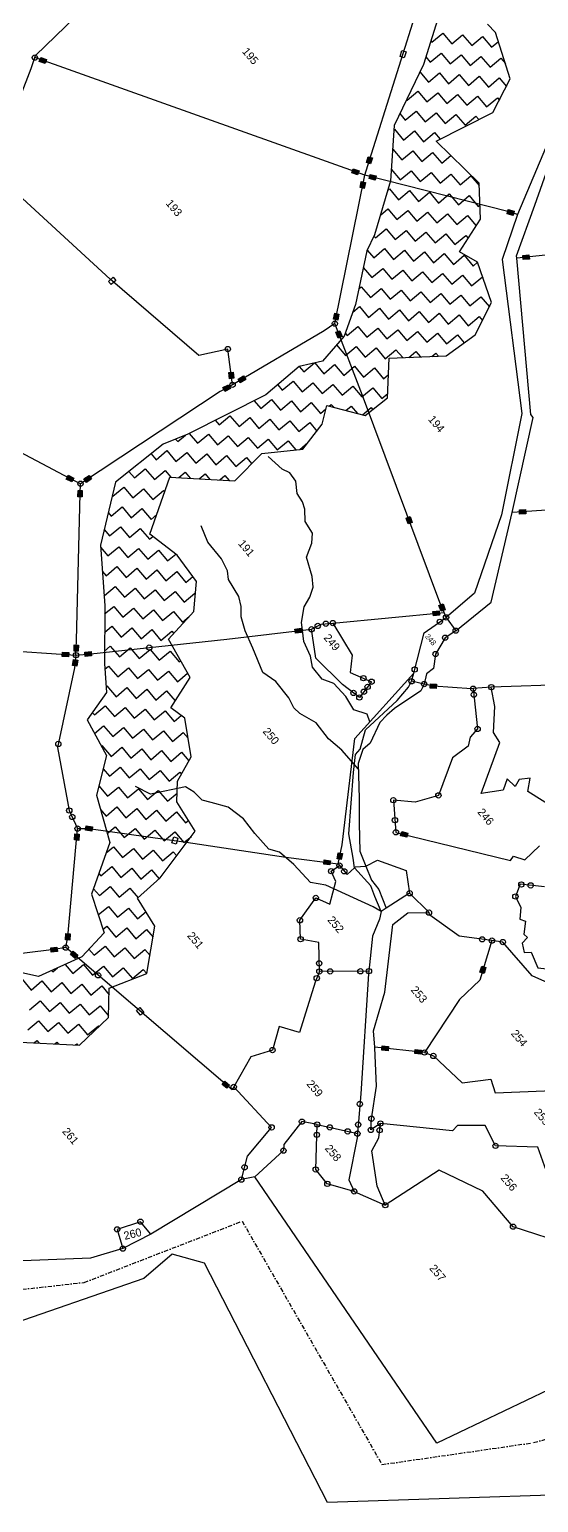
# Model space of a CAD drawing. Header units: metres. Extents: x 317389 to 323374, y 1888575 to 1892651.
# Drawn here: x 318638 to 319238, y 1888593 to 1890331 of the extents above; entities that cross this region are included whole.
import ezdxf

# ---------------------------------------------------------------- set-up
doc = ezdxf.new("R2010")
doc.units = ezdxf.units.M
doc.header["$MEASUREMENT"] = 0
doc.linetypes.add('DASHDOT', pattern=[1, 0.5, -0.25, 0, -0.25])
for name, color, linetype in [('LINE_WATER', 4, 'Continuous'), ('OFF', 1, 'Continuous'), ('POLY_HATCH', 12, 'Continuous'), ('POLY_PARCEL', 6, 'Continuous'), ('POLY_WATER', 4, 'Continuous'), ('TEXT_PARCEL', 7, 'Continuous'), ('V_BOUND_LINE', 7, 'Continuous'), ('V_BOUND_STREAM_LINE', 7, 'DASHDOT')]:
    doc.layers.add(name, color=color, linetype=linetype)
doc.styles.add('TEXT_MAP', font='')
doc.styles.get('TEXT_MAP').set_extended_font_data('Kruti Dev 050')

msp = doc.modelspace()

# ---------------------------------------------------------------- hatches: boundary and pattern name
for points in [[(318656.5, 1890291.1), (318658.2, 1890295.8), (318651.3, 1890298.3), (318649.6, 1890293.5)], [(319042.1, 1890179.7), (319037.3, 1890181.2), (319035.1, 1890174.3), (319039.9, 1890172.8)], [(319019.5, 1890166.8), (319017.8, 1890162.1), (319024.7, 1890159.6), (319026.4, 1890164.4)], [(319027.6, 1890144.7), (319032.5, 1890143.8), (319034, 1890150.9), (319029, 1890151.9)], [(319045.2, 1890153.6), (319046.5, 1890158.5), (319039.4, 1890160.3), (319038.1, 1890155.4)], [(319202.2, 1890118.7), (319200.9, 1890113.8), (319207.9, 1890111.9), (319209.2, 1890116.8)], [(319227.1, 1890060.4), (319226.6, 1890065.5), (319219.4, 1890064.7), (319219.9, 1890059.7)], [(319002.7, 1889995.6), (318997.8, 1889996.6), (318996.4, 1889989.4), (319001.3, 1889988.4)], [(319001.7, 1889967.1), (319006.5, 1889968.9), (319003.8, 1889975.8), (318999.1, 1889974)], [(318878, 1889927.1), (318873, 1889926.4), (318873.9, 1889919.2), (318878.9, 1889919.8)], [(318866, 1889908.7), (318868.4, 1889904.2), (318874.8, 1889907.7), (318872.4, 1889912.2)], [(318892.8, 1889918.2), (318890.2, 1889922.5), (318883.9, 1889918.8), (318886.5, 1889914.5)], [(318683.7, 1889805.4), (318681.4, 1889800.9), (318687.8, 1889797.5), (318690.2, 1889802)], [(318711.2, 1889801), (318708.4, 1889805.2), (318702.3, 1889801.2), (318705.1, 1889797)], [(318695.1, 1889780.1), (318700.1, 1889780), (318700.3, 1889787.3), (318695.3, 1889787.4)], [(319084.4, 1889748), (319089.1, 1889749.7), (319086.6, 1889756.6), (319081.9, 1889754.8)], [(319222.8, 1889759.7), (319222.6, 1889764.8), (319215.3, 1889764.6), (319215.5, 1889759.5)], [(319125.3, 1889653.5), (319120.5, 1889651.7), (319123.1, 1889644.9), (319127.9, 1889646.6)], [(319113.4, 1889644.7), (319113.9, 1889639.7), (319121.1, 1889640.4), (319120.7, 1889645.4)], [(318950.8, 1889623.9), (318951.4, 1889618.9), (318958.6, 1889619.8), (318958, 1889624.8)], [(318677.1, 1889596.7), (318676.7, 1889591.7), (318684, 1889591.2), (318684.3, 1889596.2)], [(318695.8, 1889605.1), (318690.7, 1889605.2), (318690.6, 1889597.9), (318695.6, 1889597.8)], [(318711.1, 1889592.3), (318710.6, 1889597.4), (318703.3, 1889596.6), (318703.8, 1889591.6)], [(318688.7, 1889580.9), (318693.7, 1889580), (318695.1, 1889587.1), (318690.1, 1889588.1)], [(319117.4, 1889553.8), (319117.8, 1889558.8), (319110.5, 1889559.3), (319110.2, 1889554.3)], [(318711.5, 1889385.6), (318712.2, 1889390.6), (318704.9, 1889391.6), (318704.2, 1889386.6)], [(318691, 1889375.1), (318696.1, 1889374.6), (318696.7, 1889381.9), (318691.7, 1889382.3)], [(319082.5, 1889378.4), (319083.7, 1889383.3), (319076.6, 1889385), (319075.4, 1889380.1)], [(318985.4, 1889351.5), (318984.8, 1889346.5), (318992, 1889345.6), (318992.7, 1889350.6)], [(319006.7, 1889359.1), (319001.7, 1889360), (319000.5, 1889352.8), (319005.5, 1889351.9)], [(318686.1, 1889264.2), (318681.1, 1889264.6), (318680.5, 1889257.3), (318685.5, 1889256.9)], [(318663.1, 1889247.8), (318663.7, 1889242.7), (318671, 1889243.6), (318670.4, 1889248.6)], [(318691.9, 1889235.3), (318695.2, 1889239.1), (318689.6, 1889243.9), (318686.3, 1889240)], [(319168.8, 1889219.2), (319173.6, 1889217.7), (319175.8, 1889224.7), (319170.9, 1889226.2)], [(319060.5, 1889126.5), (319061.1, 1889131.5), (319053.8, 1889132.3), (319053.3, 1889127.3)], [(319092.6, 1889128.1), (319092, 1889123.1), (319099.3, 1889122.3), (319099.8, 1889127.3)], [(318870.6, 1889082.1), (318873.9, 1889085.9), (318868.4, 1889090.7), (318865.1, 1889086.8)]]:
    msp.add_hatch(color=256).paths.add_polyline_path(points)

# ---------------------------------------------------------------- linework, layer by layer
for points in [[(319081.7, 1890305), (319079.5, 1890298), (319074.7, 1890299.5), (319076.9, 1890306.5)], [(318651.3, 1890298.3), (318658.2, 1890295.8), (318656.5, 1890291.1), (318649.6, 1890293.5)], [(319035.1, 1890174.3), (319037.3, 1890181.2), (319042.1, 1890179.7), (319039.9, 1890172.8)], [(319024.7, 1890159.6), (319017.8, 1890162.1), (319019.5, 1890166.8), (319026.4, 1890164.4)], [(319034, 1890150.9), (319032.5, 1890143.8), (319027.6, 1890144.7), (319029, 1890151.9)], [(319039.4, 1890160.3), (319046.5, 1890158.5), (319045.2, 1890153.6), (319038.1, 1890155.4)], [(319207.9, 1890111.9), (319200.9, 1890113.8), (319202.2, 1890118.7), (319209.2, 1890116.8)], [(319219.4, 1890064.7), (319226.6, 1890065.5), (319227.1, 1890060.4), (319219.9, 1890059.7)], [(318740, 1890035.1), (318734.4, 1890030.3), (318731.1, 1890034.1), (318736.7, 1890038.9)], [(318996.4, 1889989.4), (318997.8, 1889996.6), (319002.7, 1889995.6), (319001.3, 1889988.4)], [(319003.8, 1889975.8), (319006.5, 1889968.9), (319001.7, 1889967.1), (318999.1, 1889974)], [(318873.9, 1889919.2), (318873, 1889926.4), (318878, 1889927.1), (318878.9, 1889919.8)], [(318874.8, 1889907.7), (318868.4, 1889904.2), (318866, 1889908.7), (318872.4, 1889912.2)], [(318883.9, 1889918.8), (318890.2, 1889922.5), (318892.8, 1889918.2), (318886.5, 1889914.5)], [(318687.8, 1889797.5), (318681.4, 1889800.9), (318683.7, 1889805.4), (318690.2, 1889802)], [(318702.3, 1889801.2), (318708.4, 1889805.2), (318711.2, 1889801), (318705.1, 1889797)], [(318700.3, 1889787.3), (318700.1, 1889780), (318695.1, 1889780.1), (318695.3, 1889787.4)], [(319086.6, 1889756.6), (319089.1, 1889749.7), (319084.4, 1889748), (319081.9, 1889754.8)], [(319215.3, 1889764.6), (319222.6, 1889764.8), (319222.8, 1889759.7), (319215.5, 1889759.5)], [(319123.1, 1889644.9), (319120.5, 1889651.7), (319125.3, 1889653.5), (319127.9, 1889646.6)], [(319121.1, 1889640.4), (319113.9, 1889639.7), (319113.4, 1889644.7), (319120.7, 1889645.4)], [(318958.6, 1889619.8), (318951.4, 1889618.9), (318950.8, 1889623.9), (318958, 1889624.8)], [(318684, 1889591.2), (318676.7, 1889591.7), (318677.1, 1889596.7), (318684.3, 1889596.2)], [(318690.6, 1889597.9), (318690.7, 1889605.2), (318695.8, 1889605.1), (318695.6, 1889597.8)], [(318703.3, 1889596.6), (318710.6, 1889597.4), (318711.1, 1889592.3), (318703.8, 1889591.6)], [(318695.1, 1889587.1), (318693.7, 1889580), (318688.7, 1889580.9), (318690.1, 1889588.1)], [(319110.5, 1889559.3), (319117.8, 1889558.8), (319117.4, 1889553.8), (319110.2, 1889554.3)], [(318704.9, 1889391.6), (318712.2, 1889390.6), (318711.5, 1889385.6), (318704.2, 1889386.6)], [(318696.7, 1889381.9), (318696.1, 1889374.6), (318691, 1889375.1), (318691.7, 1889382.3)], [(318812.9, 1889377.3), (318810.8, 1889370.3), (318806, 1889371.7), (318808, 1889378.7)], [(319076.6, 1889385), (319083.7, 1889383.3), (319082.5, 1889378.4), (319075.4, 1889380.1)], [(318992, 1889345.6), (318984.8, 1889346.5), (318985.4, 1889351.5), (318992.7, 1889350.6)], [(319000.5, 1889352.8), (319001.7, 1889360), (319006.7, 1889359.1), (319005.5, 1889351.9)], [(318680.5, 1889257.3), (318681.1, 1889264.6), (318686.1, 1889264.2), (318685.5, 1889256.9)], [(318671, 1889243.6), (318663.7, 1889242.7), (318663.1, 1889247.8), (318670.4, 1889248.6)], [(318689.6, 1889243.9), (318695.2, 1889239.1), (318691.9, 1889235.3), (318686.3, 1889240)], [(319175.8, 1889224.7), (319173.6, 1889217.7), (319168.8, 1889219.2), (319170.9, 1889226.2)], [(318768.1, 1889177.3), (318772.8, 1889171.7), (318769, 1889168.5), (318764.3, 1889174)], [(319053.8, 1889132.3), (319061.1, 1889131.5), (319060.5, 1889126.5), (319053.3, 1889127.3)], [(319099.3, 1889122.3), (319092, 1889123.1), (319092.6, 1889128.1), (319099.8, 1889127.3)], [(318868.4, 1889090.7), (318873.9, 1889085.9), (318870.6, 1889082.1), (318865.1, 1889086.8)]]:
    msp.add_lwpolyline(points, close=True)
for centre in [(318644.4, 1890298.1), (318997.9, 1889984.2), (318871.8, 1889954.2), (318877.4, 1889912.1), (318698.2, 1889795.4), (318977.7, 1889627.6), (318987.2, 1889630.2), (318995.5, 1889631), (319121.5, 1889632.5), (319128.9, 1889637.7), (318970.5, 1889623.7), (319127.8, 1889613.7), (319140.3, 1889622), (318692.9, 1889593.1), (318779.2, 1889602.1), (319116.5, 1889594.4), (319091.9, 1889576.2), (319031.5, 1889566), (319041.2, 1889561.8), (319088.3, 1889562.3), (319103.1, 1889559), (319019.8, 1889548.6), (319026.8, 1889543.2), (319032.1, 1889550), (319036.5, 1889555.7), (319160.8, 1889553.6), (319161.6, 1889546.5), (319182.2, 1889555.4), (319166, 1889506.1), (318672.1, 1889488.4), (319066.8, 1889422), (319119.9, 1889427.7), (318685, 1889409.9), (318688.5, 1889402.3), (318694.8, 1889388.5), (319068.7, 1889398.5), (319069.8, 1889384.1), (318993.5, 1889338.3), (319003.3, 1889344.9), (319009, 1889338.1), (319217.6, 1889322.6), (319228.6, 1889321.5), (318975.4, 1889306.7), (319086, 1889312.2), (319210.6, 1889308.4), (318956.7, 1889280.4), (319108.8, 1889289.4), (318680.8, 1889248.1), (318957.5, 1889258.1), (319171.4, 1889257.9), (319182.9, 1889256.4), (319195.8, 1889254.7), (318979.4, 1889229.6), (318718.9, 1889215.4), (318976.5, 1889212.1), (318979.6, 1889220), (318992.3, 1889220.1), (319028, 1889220.2), (319038, 1889220.3), (318924.4, 1889127.2), (319103.5, 1889124.3), (319113.9, 1889120.3), (318878.7, 1889083.7), (319027.3, 1889063.6), (318923.4, 1889036), (318959.1, 1889042.8), (318977.1, 1889039.4), (318991.9, 1889036), (319025.3, 1889039.3), (319040.9, 1889046.2), (319051.6, 1889040.6), (318976.7, 1889027.2), (319013, 1889031.3), (319024.4, 1889028.7), (319040.2, 1889033), (319050.6, 1889032.7), (318937.3, 1889008.6), (319187.2, 1889014.2), (318891.5, 1888988.9), (318975.3, 1888986.4), (318887.7, 1888974.4), (318989, 1888969.4), (319020.6, 1888960.5), (319057.3, 1888944.2), (318741.4, 1888915.7), (318768.8, 1888924.8), (319207.8, 1888918.9), (318748.1, 1888893)]:
    msp.add_circle(centre, 3.12)
at = {"layer": 'LINE_WATER'}
for p, q in [((318935.7, 1889812.7), (318919.3, 1889827.6)), ((318944.8, 1889808.2), (318935.7, 1889812.7)), ((318952, 1889798.4), (318944.8, 1889808.2)), ((318953.4, 1889783.7), (318952, 1889798.4)), ((318959.6, 1889774.1), (318953.4, 1889783.7)), ((318962.4, 1889765.4), (318959.6, 1889774.1)), ((318963, 1889750.8), (318962.4, 1889765.4)), ((318971.7, 1889736.9), (318963, 1889750.8)), ((318848.3, 1889726.4), (318840.5, 1889745.6)), ((318970.7, 1889725.1), (318971.7, 1889736.9)), ((318864.5, 1889706.8), (318848.3, 1889726.4)), ((318964.5, 1889708.8), (318970.7, 1889725.1)), ((318871.3, 1889692.6), (318864.5, 1889706.8)), ((318971.2, 1889686), (318964.5, 1889708.8)), ((318872.4, 1889682.3), (318871.3, 1889692.6)), ((318884.7, 1889662.5), (318872.4, 1889682.3)), ((318972.2, 1889673.2), (318971.2, 1889686)), ((318968.3, 1889661.6), (318972.2, 1889673.2)), ((318887.6, 1889650.6), (318884.7, 1889662.5)), ((318887.4, 1889638.4), (318887.6, 1889650.6)), ((318958.5, 1889631.7), (318961.7, 1889650.3)), ((318961.7, 1889650.3), (318968.3, 1889661.6)), ((318892.1, 1889621.9), (318887.4, 1889638.4)), ((318959.8, 1889622.5), (318958.5, 1889631.7)), ((318901.3, 1889601.2), (318892.1, 1889621.9)), ((318961.5, 1889609.2), (318959.8, 1889622.5)), ((318913, 1889572.6), (318901.3, 1889601.2)), ((318969.1, 1889592.1), (318961.5, 1889609.2)), ((318971.7, 1889578.8), (318969.1, 1889592.1)), ((318983.1, 1889564.9), (318971.7, 1889578.8)), ((318928.4, 1889562), (318913, 1889572.6)), ((318943.5, 1889542.7), (318928.4, 1889562)), ((318996.6, 1889559.6), (318983.1, 1889564.9)), ((319011, 1889544.4), (318996.6, 1889559.6)), ((318949.7, 1889531.1), (318943.5, 1889542.7)), ((319020.1, 1889528.7), (319011, 1889544.4)), ((318956.7, 1889524.2), (318949.7, 1889531.1)), ((319035.9, 1889523.4), (319020.1, 1889528.7)), ((318976, 1889513.2), (318956.7, 1889524.2)), ((318990.3, 1889494.4), (318976, 1889513.2)), ((319039, 1889514.4), (319035.9, 1889523.4)), ((319005.9, 1889481.1), (318990.3, 1889494.4)), ((319025.7, 1889458.6), (319005.9, 1889481.1)), ((318780.6, 1889429.1), (318763.1, 1889438)), ((318821.9, 1889437.9), (318780.6, 1889429.1)), ((318832.2, 1889431.4), (318821.9, 1889437.9)), ((318841.7, 1889422.1), (318832.2, 1889431.4)), ((318852.1, 1889419.3), (318841.7, 1889422.1)), ((318872.2, 1889413.9), (318852.1, 1889419.3)), ((318890.4, 1889400), (318872.2, 1889413.9)), ((318903.5, 1889382.6), (318890.4, 1889400)), ((318920, 1889364.4), (318903.5, 1889382.6)), ((318932.7, 1889360.7), (318920, 1889364.4)), ((318949.5, 1889346.1), (318932.7, 1889360.7)), ((318969.3, 1889325.1), (318949.5, 1889346.1)), ((318987.2, 1889321.8), (318969.3, 1889325.1)), ((319043.1, 1889296.4), (318987.2, 1889321.8)), ((319052.4, 1889290.6), (319043.1, 1889296.4))]:
    msp.add_line(p, q, dxfattribs=at)
at = {"layer": 'OFF'}
msp.add_line((319020.6, 1888960.5), (319057.3, 1888944.2), dxfattribs=at)
at = {"layer": 'POLY_HATCH'}
for p, q in [((319122.7, 1890355.1), (319102.3, 1890290)), ((319187.2, 1890327.8), (319177.8, 1890337.5)), ((319204.5, 1890273.1), (319187.2, 1890327.8)), ((319102.3, 1890290), (319067.6, 1890218)), ((319184.1, 1890233.3), (319204.5, 1890273.1)), ((319117.2, 1890199.4), (319184.1, 1890233.3)), ((319067.6, 1890218), (319063.6, 1890152.8)), ((319167.7, 1890150.1), (319117.2, 1890199.4)), ((319063.6, 1890152.8), (319044.6, 1890089)), ((319169.6, 1890107.6), (319167.7, 1890150.1)), ((319144.6, 1890068.9), (319169.6, 1890107.6)), ((319044.6, 1890089), (319035.6, 1890070)), ((319035.6, 1890070), (319022.1, 1890007)), ((319166.1, 1890056.8), (319144.6, 1890068.9)), ((319182.6, 1890009), (319166.1, 1890056.8)), ((319022.1, 1890007), (319008.8, 1889969.3)), ((319163, 1889971.1), (319182.6, 1890009)), ((319008.8, 1889969.3), (318983.2, 1889940.1)), ((319128.9, 1889946.1), (319163, 1889971.1)), ((319060, 1889896.7), (319061.9, 1889943.6)), ((319061.9, 1889943.6), (319128.9, 1889946.1)), ((318956, 1889933.5), (318916.4, 1889900.1)), ((318983.2, 1889940.1), (318956, 1889933.5)), ((318916.4, 1889900.1), (318824.6, 1889854)), ((319033.7, 1889875.7), (319060, 1889896.7)), ((318983.1, 1889865.7), (318988.4, 1889887.8)), ((318988.4, 1889887.8), (319033.7, 1889875.7)), ((318960.2, 1889836.3), (318983.1, 1889865.7)), ((318795.7, 1889842.1), (318739.4, 1889797.1)), ((318824.6, 1889854), (318795.7, 1889842.1)), ((318880, 1889798.8), (318912, 1889830.9)), ((318912, 1889830.9), (318960.2, 1889836.3)), ((318780, 1889735.7), (318803.4, 1889803.3)), ((318803.4, 1889803.3), (318880, 1889798.8)), ((318739.4, 1889797.1), (318721.7, 1889723)), ((318812.1, 1889711.2), (318780, 1889735.7)), ((318721.7, 1889723), (318726.7, 1889651.6)), ((318834.7, 1889679.9), (318812.1, 1889711.2)), ((318831.8, 1889644.7), (318834.7, 1889679.9)), ((318726.7, 1889651.6), (318726.4, 1889583.4)), ((318801.8, 1889611.8), (318831.8, 1889644.7)), ((318827.3, 1889566.6), (318801.8, 1889611.8)), ((318726.4, 1889583.4), (318729, 1889549.1)), ((318804.6, 1889531.1), (318827.3, 1889566.6)), ((318729, 1889549.1), (318705.9, 1889517)), ((318821.3, 1889518.7), (318804.6, 1889531.1)), ((318705.9, 1889517), (318729, 1889474.8)), ((318828.4, 1889473.1), (318821.3, 1889518.7)), ((318729, 1889474.8), (318716.9, 1889428)), ((318812.4, 1889444.5), (318828.4, 1889473.1)), ((318811.7, 1889420), (318812.4, 1889444.5)), ((318716.9, 1889428), (318732.8, 1889372.1)), ((318833.4, 1889385.4), (318811.7, 1889420)), ((318792, 1889330.3), (318833.4, 1889385.4)), ((318732.8, 1889372.1), (318711.3, 1889311.2)), ((318765.5, 1889306.6), (318792, 1889330.3)), ((318711.3, 1889311.2), (318725.9, 1889265.6)), ((318785.9, 1889273.5), (318765.5, 1889306.6)), ((318725.9, 1889265.6), (318699.7, 1889237.2)), ((318776.5, 1889217.7), (318785.9, 1889273.5)), ((318699.7, 1889237.2), (318648.7, 1889214.2)), ((318648.7, 1889214.2), (318605.8, 1889223.4)), ((318732.1, 1889200.3), (318776.5, 1889217.7)), ((318731.3, 1889165.6), (318732.1, 1889200.3)), ((318697.2, 1889133), (318731.3, 1889165.6)), ((318619.8, 1889136.9), (318697.2, 1889133))]:
    msp.add_line(p, q, dxfattribs=at)
at = {"layer": 'POLY_HATCH', "linetype": 'Continuous'}
for p, q in [((319112.3, 1890316.2), (319125, 1890326.9)), ((319125, 1890326.9), (319135.7, 1890314.2)), ((319135.7, 1890314.2), (319148.4, 1890324.9)), ((319148.4, 1890324.9), (319159.2, 1890312.2)), ((319110.9, 1890317.7), (319112.3, 1890316.2)), ((319159.2, 1890312.2), (319171.9, 1890323)), ((319171.9, 1890323), (319182.6, 1890310.2)), ((319182.6, 1890310.2), (319190.6, 1890317)), ((319105, 1890298.9), (319110.3, 1890292.7)), ((319110.3, 1890292.7), (319123, 1890303.4)), ((319123, 1890303.4), (319133.7, 1890290.7)), ((319133.7, 1890290.7), (319146.5, 1890301.5)), ((319146.5, 1890301.5), (319157.2, 1890288.8)), ((319157.2, 1890288.8), (319169.9, 1890299.5)), ((319169.9, 1890299.5), (319180.7, 1890286.8)), ((319180.7, 1890286.8), (319193.4, 1890297.5)), ((319193.4, 1890297.5), (319198.8, 1890291.1)), ((319098.1, 1890281.3), (319108.3, 1890269.2)), ((319108.3, 1890269.2), (319121, 1890280)), ((319121, 1890280), (319131.8, 1890267.3)), ((319131.8, 1890267.3), (319144.5, 1890278)), ((319144.5, 1890278), (319155.2, 1890265.3)), ((319155.2, 1890265.3), (319168, 1890276)), ((319168, 1890276), (319178.7, 1890263.3)), ((319178.7, 1890263.3), (319191.4, 1890274.1)), ((319191.4, 1890274.1), (319199.9, 1890264.1)), ((319082.9, 1890247.7), (319095.6, 1890258.5)), ((319095.6, 1890258.5), (319106.3, 1890245.8)), ((319106.3, 1890245.8), (319119.1, 1890256.5)), ((319119.1, 1890256.5), (319129.8, 1890243.8)), ((319129.8, 1890243.8), (319142.5, 1890254.5)), ((319142.5, 1890254.5), (319153.3, 1890241.8)), ((319082.3, 1890248.4), (319082.9, 1890247.7)), ((319153.3, 1890241.8), (319166, 1890252.6)), ((319166, 1890252.6), (319176.7, 1890239.9)), ((319176.7, 1890239.9), (319189.4, 1890250.6)), ((319189.4, 1890250.6), (319191.7, 1890248)), ((319074.4, 1890232), (319080.9, 1890224.3)), ((319080.9, 1890224.3), (319093.6, 1890235)), ((319093.6, 1890235), (319104.4, 1890222.3)), ((319104.4, 1890222.3), (319117.1, 1890233.1)), ((319117.1, 1890233.1), (319127.8, 1890220.3)), ((319127.8, 1890220.3), (319140.5, 1890231.1)), ((319140.5, 1890231.1), (319151.3, 1890218.4)), ((319151.3, 1890218.4), (319164, 1890229.1)), ((319164, 1890229.1), (319167.6, 1890224.9)), ((319067.3, 1890212.8), (319068.2, 1890213.5)), ((319068.2, 1890213.5), (319078.9, 1890200.8)), ((319078.9, 1890200.8), (319091.6, 1890211.6)), ((319091.6, 1890211.6), (319102.4, 1890198.8)), ((319102.4, 1890198.8), (319115.1, 1890209.6)), ((319115.1, 1890209.6), (319121.8, 1890201.7)), ((319065.9, 1890189.8), (319066.2, 1890190.1)), ((319066.2, 1890190.1), (319076.9, 1890177.4)), ((319076.9, 1890177.4), (319089.7, 1890188.1)), ((319089.7, 1890188.1), (319100.4, 1890175.4)), ((319100.4, 1890175.4), (319113.1, 1890186.1)), ((319113.1, 1890186.1), (319123.9, 1890173.4)), ((319123.9, 1890173.4), (319134.6, 1890182.5)), ((319064.4, 1890166.4), (319075, 1890153.9)), ((319075, 1890153.9), (319087.7, 1890164.6)), ((319087.7, 1890164.6), (319098.4, 1890151.9)), ((319098.4, 1890151.9), (319111.2, 1890162.7)), ((319111.2, 1890162.7), (319121.9, 1890149.9)), ((319121.9, 1890149.9), (319134.6, 1890160.7)), ((319134.6, 1890160.7), (319145.4, 1890148)), ((319145.4, 1890148), (319158.1, 1890158.7)), ((319158.1, 1890158.7), (319167.8, 1890147.2)), ((319060.2, 1890141.4), (319062.3, 1890143.2)), ((319062.3, 1890143.2), (319073, 1890130.4)), ((319073, 1890130.4), (319085.7, 1890141.2)), ((319085.7, 1890141.2), (319096.5, 1890128.5)), ((319096.5, 1890128.5), (319109.2, 1890139.2)), ((319109.2, 1890139.2), (319119.9, 1890126.5)), ((319119.9, 1890126.5), (319132.6, 1890137.2)), ((319132.6, 1890137.2), (319143.4, 1890124.5)), ((319143.4, 1890124.5), (319156.1, 1890135.3)), ((319156.1, 1890135.3), (319166.8, 1890122.5)), ((319051.6, 1890112.3), (319060.3, 1890119.7)), ((319060.3, 1890119.7), (319071, 1890107)), ((319071, 1890107), (319083.7, 1890117.7)), ((319083.7, 1890117.7), (319094.5, 1890105)), ((319094.5, 1890105), (319107.2, 1890115.7)), ((319107.2, 1890115.7), (319117.9, 1890103)), ((319166.8, 1890122.5), (319168.9, 1890124.2)), ((319117.9, 1890103), (319130.7, 1890113.8)), ((319130.7, 1890113.8), (319141.4, 1890101)), ((319141.4, 1890101), (319154.1, 1890111.8)), ((319154.1, 1890111.8), (319164.4, 1890099.6)), ((319043.9, 1890087.5), (319045.6, 1890085.5)), ((319045.6, 1890085.5), (319058.3, 1890096.2)), ((319058.3, 1890096.2), (319069, 1890083.5)), ((319069, 1890083.5), (319081.8, 1890094.3)), ((319081.8, 1890094.3), (319092.5, 1890081.5)), ((319092.5, 1890081.5), (319105.2, 1890092.3)), ((319105.2, 1890092.3), (319116, 1890079.6)), ((319116, 1890079.6), (319128.7, 1890090.3)), ((319128.7, 1890090.3), (319139.4, 1890077.6)), ((319139.4, 1890077.6), (319152.2, 1890088.3)), ((319152.2, 1890088.3), (319155, 1890085)), ((319036, 1890071), (319043.6, 1890062)), ((319043.6, 1890062), (319056.3, 1890072.8)), ((319056.3, 1890072.8), (319067.1, 1890060)), ((319067.1, 1890060), (319079.8, 1890070.8)), ((319079.8, 1890070.8), (319090.5, 1890058.1)), ((319090.5, 1890058.1), (319103.3, 1890068.8)), ((319103.3, 1890068.8), (319114, 1890056.1)), ((319114, 1890056.1), (319126.7, 1890066.8)), ((319126.7, 1890066.8), (319137.5, 1890054.1)), ((319137.5, 1890054.1), (319150.2, 1890064.9)), ((319150.2, 1890064.9), (319160.9, 1890052.1)), ((319031.4, 1890050.6), (319041.6, 1890038.6)), ((319041.6, 1890038.6), (319054.4, 1890049.3)), ((319054.4, 1890049.3), (319065.1, 1890036.6)), ((319065.1, 1890036.6), (319077.8, 1890047.3)), ((319077.8, 1890047.3), (319088.6, 1890034.6)), ((319160.9, 1890052.1), (319166.1, 1890056.6)), ((319088.6, 1890034.6), (319101.3, 1890045.4)), ((319101.3, 1890045.4), (319112, 1890032.6)), ((319112, 1890032.6), (319124.7, 1890043.4)), ((319124.7, 1890043.4), (319135.5, 1890030.7)), ((319135.5, 1890030.7), (319148.2, 1890041.4)), ((319148.2, 1890041.4), (319159, 1890028.7)), ((319159, 1890028.7), (319171.7, 1890039.4)), ((319171.7, 1890039.4), (319172.3, 1890038.6)), ((319026.1, 1890025.4), (319028.9, 1890027.8)), ((319028.9, 1890027.8), (319039.7, 1890015.1)), ((319039.7, 1890015.1), (319052.4, 1890025.8)), ((319052.4, 1890025.8), (319063.1, 1890013.1)), ((319063.1, 1890013.1), (319075.8, 1890023.9)), ((319075.8, 1890023.9), (319086.6, 1890011.1)), ((319086.6, 1890011.1), (319099.3, 1890021.9)), ((319099.3, 1890021.9), (319110.1, 1890009.2)), ((319110.1, 1890009.2), (319122.8, 1890019.9)), ((319122.8, 1890019.9), (319133.5, 1890007.2)), ((319133.5, 1890007.2), (319146.2, 1890017.9)), ((319146.2, 1890017.9), (319157, 1890005.2)), ((319157, 1890005.2), (319169.7, 1890016)), ((319169.7, 1890016), (319179.9, 1890003.9)), ((319018.8, 1889997.4), (319026.9, 1890004.4)), ((319026.9, 1890004.4), (319037.7, 1889991.6)), ((319037.7, 1889991.6), (319050.4, 1890002.4)), ((319050.4, 1890002.4), (319061.2, 1889989.7)), ((319061.2, 1889989.7), (319073.9, 1890000.4)), ((319073.9, 1890000.4), (319084.6, 1889987.7)), ((319084.6, 1889987.7), (319097.3, 1889998.4)), ((319097.3, 1889998.4), (319108.1, 1889985.7)), ((319108.1, 1889985.7), (319120.8, 1889996.5)), ((319120.8, 1889996.5), (319131.5, 1889983.7)), ((319131.5, 1889983.7), (319144.3, 1889994.5)), ((319144.3, 1889994.5), (319155, 1889981.8)), ((319012.2, 1889970.1), (319025, 1889980.9)), ((319025, 1889980.9), (319035.7, 1889968.2)), ((319035.7, 1889968.2), (319048.4, 1889978.9)), ((319048.4, 1889978.9), (319059.2, 1889966.2)), ((319059.2, 1889966.2), (319071.9, 1889976.9)), ((319071.9, 1889976.9), (319082.6, 1889964.2)), ((319155, 1889981.8), (319167.7, 1889992.5)), ((319167.7, 1889992.5), (319171.7, 1889987.8)), ((318999.8, 1889959.1), (319010.3, 1889946.7)), ((319010, 1889972.8), (319012.2, 1889970.1)), ((319082.6, 1889964.2), (319095.4, 1889975)), ((319095.4, 1889975), (319106.1, 1889962.2)), ((319106.1, 1889962.2), (319118.8, 1889973)), ((319118.8, 1889973), (319129.6, 1889960.3)), ((319129.6, 1889960.3), (319142.3, 1889971)), ((319142.3, 1889971), (319150.2, 1889961.7)), ((319010.3, 1889946.7), (319023, 1889957.4)), ((319023, 1889957.4), (319033.7, 1889944.7)), ((319033.7, 1889944.7), (319046.5, 1889955.5)), ((319046.5, 1889955.5), (319057.2, 1889942.7)), ((319057.2, 1889942.7), (319069.9, 1889953.5)), ((319069.9, 1889953.5), (319077.8, 1889944.2)), ((319085, 1889944.4), (319093.4, 1889951.5)), ((319093.4, 1889951.5), (319098.9, 1889945)), ((319112, 1889945.4), (319116.8, 1889949.5)), ((319116.8, 1889949.5), (319120, 1889945.7)), ((318956, 1889933.5), (318961.4, 1889927.2)), ((318961.4, 1889927.2), (318974, 1889937.9)), ((318974.1, 1889937.9), (318984.8, 1889925.2)), ((318984.8, 1889925.2), (318997.6, 1889935.9)), ((318997.6, 1889935.9), (319008.3, 1889923.2)), ((319008.3, 1889923.2), (319021, 1889934)), ((319021, 1889934), (319031.8, 1889921.2)), ((319031.8, 1889921.2), (319044.5, 1889932)), ((319044.5, 1889932), (319055.2, 1889919.3)), ((319055.2, 1889919.3), (319061.1, 1889924.2)), ((318930.6, 1889912), (318935.9, 1889905.7)), ((318935.9, 1889905.7), (318948.7, 1889916.4)), ((318948.7, 1889916.4), (318959.4, 1889903.7)), ((318959.4, 1889903.7), (318972.1, 1889914.4)), ((318972.1, 1889914.4), (318982.9, 1889901.7)), ((318982.9, 1889901.7), (318995.6, 1889912.5)), ((318995.6, 1889912.5), (319006.3, 1889899.8)), ((319006.3, 1889899.8), (319019, 1889910.5)), ((319019, 1889910.5), (319029.8, 1889897.8)), ((319029.8, 1889897.8), (319042.5, 1889908.5)), ((319042.5, 1889908.5), (319053.3, 1889895.8)), ((318902.8, 1889893.2), (318910.5, 1889884.2)), ((318910.5, 1889884.2), (318923.2, 1889894.9)), ((318923.2, 1889894.9), (318934, 1889882.2)), ((318934, 1889882.2), (318946.7, 1889893)), ((318946.7, 1889893), (318957.4, 1889880.2)), ((318957.4, 1889880.2), (318970.1, 1889891)), ((318970.1, 1889891), (318980.9, 1889878.3)), ((319053.3, 1889895.8), (319060.2, 1889901.7)), ((318861.6, 1889864.7), (318874.3, 1889875.4)), ((318874.3, 1889875.4), (318885.1, 1889862.7)), ((318885.1, 1889862.7), (318897.8, 1889873.4)), ((318897.8, 1889873.4), (318908.5, 1889860.7)), ((318980.9, 1889878.3), (318987.4, 1889883.8)), ((318991.3, 1889887), (318993.6, 1889889)), ((318993.6, 1889889), (318996.5, 1889885.6)), ((319010.9, 1889881.8), (319017.1, 1889887)), ((319017.1, 1889887), (319024.6, 1889878.2)), ((319030.5, 1889876.6), (319040.5, 1889885.1)), ((319040.5, 1889885.1), (319042.5, 1889882.7)), ((318826.3, 1889854.8), (318836.2, 1889843.2)), ((318856.9, 1889870.2), (318861.6, 1889864.7)), ((318908.5, 1889860.7), (318921.2, 1889871.5)), ((318921.2, 1889871.5), (318932, 1889858.8)), ((318932, 1889858.8), (318944.7, 1889869.5)), ((318944.7, 1889869.5), (318955.5, 1889856.8)), ((318955.5, 1889856.8), (318968.2, 1889867.5)), ((318968.2, 1889867.5), (318976.7, 1889857.5)), ((318810.2, 1889848.1), (318812.7, 1889845.2)), ((318812.7, 1889845.2), (318821.8, 1889852.8)), ((318836.2, 1889843.2), (318848.9, 1889853.9)), ((318848.9, 1889853.9), (318859.6, 1889841.2)), ((318859.6, 1889841.2), (318872.3, 1889852)), ((318872.3, 1889852), (318883.1, 1889839.2)), ((318883.1, 1889839.2), (318895.8, 1889850)), ((318895.8, 1889850), (318906.6, 1889837.3)), ((318906.6, 1889837.3), (318919.3, 1889848)), ((318919.3, 1889848), (318930, 1889835.3)), ((318930, 1889835.3), (318942.7, 1889846)), ((318942.7, 1889846), (318951.8, 1889835.4)), ((318956.5, 1889835.9), (318966.2, 1889844.1)), ((318966.2, 1889844.1), (318966.2, 1889844)), ((318781.3, 1889830.7), (318787.3, 1889823.7)), ((318787.3, 1889823.7), (318800, 1889834.4)), ((318800, 1889834.4), (318810.7, 1889821.7)), ((318810.7, 1889821.7), (318823.4, 1889832.4)), ((318823.4, 1889832.4), (318834.2, 1889819.7)), ((318834.2, 1889819.7), (318846.9, 1889830.5)), ((318846.9, 1889830.5), (318857.7, 1889817.8)), ((318857.7, 1889817.8), (318870.4, 1889828.5)), ((318870.4, 1889828.5), (318881.1, 1889815.8)), ((318881.1, 1889815.8), (318893.8, 1889826.5)), ((318893.8, 1889826.5), (318900.2, 1889819)), ((318755.3, 1889809.9), (318761.8, 1889802.2)), ((318761.8, 1889802.2), (318774.5, 1889812.9)), ((318774.5, 1889812.9), (318785.3, 1889800.2)), ((318785.3, 1889800.2), (318798, 1889811)), ((318798, 1889811), (318804.5, 1889803.2)), ((318814, 1889802.7), (318821.5, 1889809)), ((318821.5, 1889809), (318827.5, 1889801.9)), ((318838.1, 1889801.3), (318844.9, 1889807)), ((318844.9, 1889807), (318850.4, 1889800.5)), ((318862.3, 1889799.8), (318868.4, 1889805)), ((318868.4, 1889805), (318873.3, 1889799.2)), ((318736.4, 1889780.7), (318749.1, 1889791.4)), ((318749.1, 1889791.4), (318759.9, 1889778.7)), ((318759.9, 1889778.7), (318772.6, 1889789.5)), ((318772.6, 1889789.5), (318783.3, 1889776.7)), ((318783.3, 1889776.7), (318796, 1889787.5)), ((318796, 1889787.5), (318797.4, 1889785.9)), ((318734.4, 1889757.2), (318747.1, 1889768)), ((318735.7, 1889781.5), (318736.4, 1889780.7)), ((318747.1, 1889768), (318757.9, 1889755.3)), ((318730.9, 1889761.4), (318734.4, 1889757.2)), ((318757.9, 1889755.3), (318770.6, 1889766)), ((318770.6, 1889766), (318781.3, 1889753.3)), ((318781.3, 1889753.3), (318788, 1889759)), ((318726.1, 1889741.3), (318732.4, 1889733.8)), ((318732.4, 1889733.8), (318745.2, 1889744.5)), ((318745.2, 1889744.5), (318755.9, 1889731.8)), ((318755.9, 1889731.8), (318768.6, 1889742.5)), ((318768.6, 1889742.5), (318779.4, 1889729.8)), ((318779.4, 1889729.8), (318783.3, 1889733.2)), ((318721.8, 1889720.5), (318730.5, 1889710.3)), ((318730.5, 1889710.3), (318743.2, 1889721.1)), ((318743.2, 1889721.1), (318753.9, 1889708.3)), ((318753.9, 1889708.3), (318766.6, 1889719.1)), ((318766.6, 1889719.1), (318777.4, 1889706.4)), ((318777.4, 1889706.4), (318790.1, 1889717.1)), ((318790.1, 1889717.1), (318800.9, 1889704.4)), ((318800.9, 1889704.4), (318810.4, 1889712.4)), ((318723.8, 1889692.4), (318728.5, 1889686.8)), ((318728.5, 1889686.8), (318741.2, 1889697.6)), ((318741.2, 1889697.6), (318752, 1889684.9)), ((318752, 1889684.9), (318764.7, 1889695.6)), ((318764.7, 1889695.6), (318775.4, 1889682.9)), ((318775.4, 1889682.9), (318788.1, 1889693.6)), ((318788.1, 1889693.6), (318798.9, 1889680.9)), ((318798.9, 1889680.9), (318811.6, 1889691.7)), ((318811.6, 1889691.7), (318822.3, 1889678.9)), ((318822.3, 1889678.9), (318830.4, 1889685.8)), ((318725.8, 1889664.3), (318726.5, 1889663.4)), ((318726.5, 1889663.4), (318739.2, 1889674.1)), ((318739.2, 1889674.1), (318750, 1889661.4)), ((318750, 1889661.4), (318762.7, 1889672.2)), ((318762.7, 1889672.2), (318773.4, 1889659.4)), ((318773.4, 1889659.4), (318786.2, 1889670.2)), ((318786.2, 1889670.2), (318796.9, 1889657.5)), ((318796.9, 1889657.5), (318809.6, 1889668.2)), ((318809.6, 1889668.2), (318820.4, 1889655.5)), ((318820.4, 1889655.5), (318833.1, 1889666.2)), ((318833.1, 1889666.2), (318833.5, 1889665.7)), ((318726.6, 1889641.7), (318737.3, 1889650.7)), ((318737.3, 1889650.7), (318748, 1889637.9)), ((318748, 1889637.9), (318760.7, 1889648.7)), ((318760.7, 1889648.7), (318771.5, 1889636)), ((318771.5, 1889636), (318784.2, 1889646.7)), ((318784.2, 1889646.7), (318794.9, 1889634)), ((318794.9, 1889634), (318807.6, 1889644.7)), ((318807.6, 1889644.7), (318818.4, 1889632)), ((318818.4, 1889632), (318826.4, 1889638.8)), ((318726.6, 1889619.8), (318735.3, 1889627.2)), ((318735.3, 1889627.2), (318746, 1889614.5)), ((318746, 1889614.5), (318758.7, 1889625.2)), ((318758.7, 1889625.2), (318769.5, 1889612.5)), ((318769.5, 1889612.5), (318782.2, 1889623.3)), ((318782.2, 1889623.3), (318793, 1889610.5)), ((318793, 1889610.5), (318805.7, 1889621.3)), ((318805.7, 1889621.3), (318808, 1889618.6)), ((318726.5, 1889598), (318733.3, 1889603.7)), ((318733.3, 1889603.7), (318744.1, 1889591)), ((318744.1, 1889591), (318756.8, 1889601.8)), ((318756.8, 1889601.8), (318767.5, 1889589)), ((318767.5, 1889589), (318780.2, 1889599.8)), ((318780.2, 1889599.8), (318791, 1889587.1)), ((318791, 1889587.1), (318803.7, 1889597.8)), ((318803.7, 1889597.8), (318814.4, 1889585.1)), ((318727, 1889576.6), (318731.3, 1889580.3)), ((318731.3, 1889580.3), (318742.1, 1889567.6)), ((318742.1, 1889567.6), (318754.8, 1889578.3)), ((318754.8, 1889578.3), (318765.5, 1889565.6)), ((318765.5, 1889565.6), (318778.3, 1889576.3)), ((318778.3, 1889576.3), (318789, 1889563.6)), ((318814.4, 1889585.1), (318816.1, 1889586.5)), ((318789, 1889563.6), (318801.7, 1889574.4)), ((318801.7, 1889574.4), (318812.5, 1889561.6)), ((318812.5, 1889561.6), (318824.4, 1889571.7)), ((318728.5, 1889556.1), (318729.4, 1889556.8)), ((318729.4, 1889556.8), (318740.1, 1889544.1)), ((318740.1, 1889544.1), (318752.8, 1889554.8)), ((318752.8, 1889554.8), (318763.6, 1889542.1)), ((318763.6, 1889542.1), (318776.3, 1889552.9)), ((318776.3, 1889552.9), (318787, 1889540.1)), ((318787, 1889540.1), (318799.7, 1889550.9)), ((318799.7, 1889550.9), (318809.7, 1889539.1)), ((318712.1, 1889525.6), (318714.7, 1889522.6)), ((318714.7, 1889522.6), (318727.4, 1889533.4)), ((318727.4, 1889533.4), (318738.1, 1889520.6)), ((318738.1, 1889520.6), (318750.8, 1889531.4)), ((318750.8, 1889531.4), (318761.6, 1889518.7)), ((318761.6, 1889518.7), (318774.3, 1889529.4)), ((318774.3, 1889529.4), (318785.1, 1889516.7)), ((318785.1, 1889516.7), (318797.8, 1889527.4)), ((318797.8, 1889527.4), (318808.5, 1889514.7)), ((318714.7, 1889500.9), (318725.4, 1889509.9)), ((318725.4, 1889509.9), (318736.2, 1889497.2)), ((318736.2, 1889497.2), (318748.9, 1889507.9)), ((318748.9, 1889507.9), (318759.6, 1889495.2)), ((318808.5, 1889514.7), (318817, 1889521.9)), ((318759.6, 1889495.2), (318772.3, 1889505.9)), ((318772.3, 1889505.9), (318783.1, 1889493.2)), ((318783.1, 1889493.2), (318795.8, 1889504)), ((318795.8, 1889504), (318806.5, 1889491.2)), ((318806.5, 1889491.2), (318819.3, 1889502)), ((318819.3, 1889502), (318825, 1889495.2)), ((318722.9, 1889486), (318723.4, 1889486.4)), ((318723.4, 1889486.4), (318734.2, 1889473.7)), ((318734.2, 1889473.7), (318746.9, 1889484.5)), ((318746.9, 1889484.5), (318757.6, 1889471.7)), ((318757.6, 1889471.7), (318770.4, 1889482.5)), ((318770.4, 1889482.5), (318781.1, 1889469.8)), ((318781.1, 1889469.8), (318793.8, 1889480.5)), ((318793.8, 1889480.5), (318804.6, 1889467.8)), ((318804.6, 1889467.8), (318817.3, 1889478.5)), ((318817.3, 1889478.5), (318825.8, 1889468.4)), ((318724.9, 1889458.9), (318732.2, 1889450.2)), ((318732.2, 1889450.2), (318744.9, 1889461)), ((318744.9, 1889461), (318755.7, 1889448.3)), ((318755.7, 1889448.3), (318768.4, 1889459)), ((318768.4, 1889459), (318779.1, 1889446.3)), ((318779.1, 1889446.3), (318791.9, 1889457)), ((318791.9, 1889457), (318802.6, 1889444.3)), ((318802.6, 1889444.3), (318815.3, 1889455.1)), ((318815.3, 1889455.1), (318817.1, 1889452.9)), ((318719.8, 1889439.1), (318730.2, 1889426.8)), ((318730.2, 1889426.8), (318743, 1889437.5)), ((318743, 1889437.5), (318753.7, 1889424.8)), ((318753.7, 1889424.8), (318766.4, 1889435.6)), ((318766.4, 1889435.6), (318777.2, 1889422.8)), ((318777.2, 1889422.8), (318789.9, 1889433.6)), ((318789.9, 1889433.6), (318800.6, 1889420.9)), ((318800.6, 1889420.9), (318812, 1889430.5)), ((318721.8, 1889411), (318728.3, 1889403.3)), ((318728.3, 1889403.3), (318741, 1889414.1)), ((318741, 1889414.1), (318751.7, 1889401.3)), ((318751.7, 1889401.3), (318764.4, 1889412.1)), ((318764.4, 1889412.1), (318775.2, 1889399.4)), ((318775.2, 1889399.4), (318787.9, 1889410.1)), ((318787.9, 1889410.1), (318798.6, 1889397.4)), ((318798.6, 1889397.4), (318811.4, 1889408.1)), ((318811.4, 1889408.1), (318822.1, 1889395.4)), ((318729.7, 1889382.8), (318739, 1889390.6)), ((318739, 1889390.6), (318749.7, 1889377.9)), ((318749.7, 1889377.9), (318762.5, 1889388.6)), ((318762.5, 1889388.6), (318773.2, 1889375.9)), ((318773.2, 1889375.9), (318785.9, 1889386.6)), ((318785.9, 1889386.6), (318796.7, 1889373.9)), ((318822.1, 1889395.4), (318825.4, 1889398.2)), ((318796.7, 1889373.9), (318809.4, 1889384.7)), ((318809.4, 1889384.7), (318820.1, 1889372)), ((318820.1, 1889372), (318828.9, 1889379.3)), ((318728.4, 1889359.9), (318737, 1889367.1)), ((318737, 1889367.1), (318747.8, 1889354.4)), ((318747.8, 1889354.4), (318760.5, 1889365.2)), ((318760.5, 1889365.2), (318771.2, 1889352.4)), ((318771.2, 1889352.4), (318784, 1889363.2)), ((318784, 1889363.2), (318794.7, 1889350.5)), ((318794.7, 1889350.5), (318807.4, 1889361.2)), ((318807.4, 1889361.2), (318811.6, 1889356.3)), ((318720, 1889335.7), (318722.3, 1889332.9)), ((318722.3, 1889332.9), (318735.1, 1889343.7)), ((318735.1, 1889343.7), (318745.8, 1889331)), ((318745.8, 1889331), (318758.5, 1889341.7)), ((318758.5, 1889341.7), (318769.3, 1889329)), ((318769.3, 1889329), (318782, 1889339.7)), ((318782, 1889339.7), (318790.8, 1889329.2)), ((318713.5, 1889317.5), (318720.4, 1889309.5)), ((318720.4, 1889309.5), (318733.1, 1889320.2)), ((318733.1, 1889320.2), (318743.8, 1889307.5)), ((318743.8, 1889307.5), (318756.5, 1889318.2)), ((318756.5, 1889318.2), (318766, 1889307)), ((318719.2, 1889286.7), (318731.1, 1889296.7)), ((318731.1, 1889296.7), (318741.8, 1889284)), ((318741.8, 1889284), (318754.6, 1889294.8)), ((318754.6, 1889294.8), (318765.3, 1889282.1)), ((318765.3, 1889282.1), (318775.4, 1889290.6)), ((318724.7, 1889269.5), (318729.1, 1889273.3)), ((318729.1, 1889273.3), (318739.9, 1889260.6)), ((318739.9, 1889260.6), (318752.6, 1889271.3)), ((318752.6, 1889271.3), (318763.3, 1889258.6)), ((318763.3, 1889258.6), (318776.1, 1889269.3)), ((318776.1, 1889269.3), (318783.7, 1889260.3)), ((318708.2, 1889246.4), (318714.4, 1889239.1)), ((318714.4, 1889239.1), (318727.2, 1889249.8)), ((318727.2, 1889249.8), (318737.9, 1889237.1)), ((318737.9, 1889237.1), (318750.6, 1889247.8)), ((318750.6, 1889247.8), (318761.4, 1889235.1)), ((318761.4, 1889235.1), (318774.1, 1889245.9)), ((318774.1, 1889245.9), (318780.1, 1889238.8)), ((318664.2, 1889221.2), (318665.5, 1889219.6)), ((318665.5, 1889219.6), (318671.2, 1889224.4)), ((318680, 1889228.3), (318689, 1889217.6)), ((318689, 1889217.6), (318701.7, 1889228.3)), ((318701.7, 1889228.3), (318712.5, 1889215.6)), ((318712.5, 1889215.6), (318725.2, 1889226.4)), ((318725.2, 1889226.4), (318735.9, 1889213.6)), ((318735.9, 1889213.6), (318748.6, 1889224.4)), ((318748.6, 1889224.4), (318759.4, 1889211.7)), ((318759.4, 1889211.7), (318772.1, 1889222.4)), ((318772.1, 1889222.4), (318776.2, 1889217.6)), ((318629.4, 1889210.8), (318640.1, 1889198.1)), ((318640.1, 1889198.1), (318652.8, 1889208.8)), ((318652.8, 1889208.8), (318663.6, 1889196.1)), ((318663.6, 1889196.1), (318676.3, 1889206.8)), ((318676.3, 1889206.8), (318687, 1889194.1)), ((318687, 1889194.1), (318699.7, 1889204.9)), ((318699.7, 1889204.9), (318710.5, 1889192.2)), ((318710.5, 1889192.2), (318723.2, 1889202.9)), ((318723.2, 1889202.9), (318731.9, 1889192.6)), ((318638.1, 1889174.6), (318650.8, 1889185.4)), ((318650.8, 1889185.4), (318661.6, 1889172.6)), ((318661.6, 1889172.6), (318674.3, 1889183.4)), ((318674.3, 1889183.4), (318685, 1889170.7)), ((318685, 1889170.7), (318697.8, 1889181.4)), ((318697.8, 1889181.4), (318708.5, 1889168.7)), ((318708.5, 1889168.7), (318721.2, 1889179.4)), ((318721.2, 1889179.4), (318731.3, 1889167.5)), ((318636.1, 1889151.1), (318648.9, 1889161.9)), ((318648.9, 1889161.9), (318659.6, 1889149.2)), ((318659.6, 1889149.2), (318672.3, 1889159.9)), ((318672.3, 1889159.9), (318683.1, 1889147.2)), ((318683.1, 1889147.2), (318695.8, 1889157.9)), ((318695.8, 1889157.9), (318706.5, 1889145.2)), ((318706.5, 1889145.2), (318719.3, 1889156)), ((318719.3, 1889156), (318720.1, 1889155)), ((318643.7, 1889135.7), (318646.9, 1889138.4)), ((318646.9, 1889138.4), (318649.4, 1889135.4)), ((318668, 1889134.5), (318670.4, 1889136.5)), ((318670.4, 1889136.5), (318672.2, 1889134.3)), ((318692.4, 1889133.3), (318693.8, 1889134.5)), ((318693.8, 1889134.5), (318694.9, 1889133.2))]:
    msp.add_line(p, q, dxfattribs=at)
at = {"layer": 'POLY_PARCEL'}
for p, q in [((319038.6, 1890177), (319106.1, 1890390.5)), ((319033.1, 1890159.3), (318644.4, 1890298.1)), ((319033.1, 1890159.3), (319038.6, 1890177)), ((318733.1, 1890036.7), (318593.7, 1890165)), ((318997.9, 1889984.2), (319033.1, 1890159.3)), ((319201.5, 1890116.4), (319033.1, 1890159.3)), ((319212.9, 1890112.9), (319201.5, 1890116.4)), ((319560.6, 1890098.1), (319212.3, 1890061.4)), ((318837.5, 1889946.6), (318733.1, 1890036.7)), ((318997.9, 1889984.2), (318985.4, 1889975.9)), ((319030.4, 1889899.5), (318997.9, 1889984.2)), ((318985.4, 1889975.9), (318877.4, 1889912.1)), ((318871.8, 1889954.2), (318837.5, 1889946.6)), ((318877.4, 1889912.1), (318871.8, 1889954.2)), ((318877.4, 1889912.1), (318862.9, 1889904.1)), ((318862.9, 1889904.1), (318698.2, 1889795.4)), ((319122.9, 1889652.3), (319030.4, 1889899.5)), ((318685.8, 1889801.4), (318580.9, 1889856.8)), ((318698.2, 1889795.4), (318685.8, 1889801.4)), ((318697.7, 1889783.7), (318698.2, 1889795.4)), ((318693.4, 1889610.5), (318697.7, 1889783.7)), ((319320, 1889769), (319206.6, 1889761.3)), ((319126.6, 1889643.4), (319122.9, 1889652.3)), ((318970.5, 1889623.7), (318981.7, 1889629.7)), ((318981.7, 1889629.7), (318995.5, 1889631)), ((318995.5, 1889631), (319126.6, 1889643.4)), ((318995.5, 1889631), (319018.1, 1889593)), ((319103.2, 1889619.6), (319128.9, 1889637.7)), ((319128.9, 1889637.7), (319126.6, 1889643.4)), ((319128.9, 1889637.7), (319140.3, 1889622)), ((318710.4, 1889594.8), (318870.5, 1889611.8)), ((318870.5, 1889611.8), (318970.5, 1889623.7)), ((318975.4, 1889589.7), (318970.5, 1889623.7)), ((319090.8, 1889571.8), (319103.2, 1889619.6)), ((319127.8, 1889613.7), (319116.5, 1889594.4)), ((319140.3, 1889622), (319127.8, 1889613.7)), ((318567.7, 1889601.7), (318692.9, 1889593.1)), ((318692.9, 1889593.1), (318693.4, 1889610.5)), ((318692.9, 1889593.1), (318710.4, 1889594.8)), ((319116.5, 1889594.4), (319114.2, 1889577.5)), ((318691.2, 1889578.2), (318671.2, 1889484.3)), ((318692.9, 1889593.1), (318691.2, 1889578.2)), ((319006.9, 1889558.5), (318975.4, 1889589.7)), ((319018.1, 1889593), (319016.1, 1889572.7)), ((319114.2, 1889577.5), (319105.7, 1889570.9)), ((319016.1, 1889572.7), (319041.2, 1889561.8)), ((319021.4, 1889495), (319090.8, 1889571.8)), ((319041.2, 1889561.8), (319026.8, 1889543.2)), ((319088.3, 1889562.3), (319090.8, 1889571.8)), ((319103.1, 1889559), (319088.3, 1889562.3)), ((319105.7, 1889570.9), (319103.1, 1889559)), ((319114, 1889556.5), (319103.1, 1889559)), ((319396.1, 1889562.6), (319182.2, 1889555.4)), ((319026.8, 1889543.2), (319006.9, 1889558.5)), ((319158.7, 1889553.4), (319114, 1889556.5)), ((319160.8, 1889553.6), (319158.7, 1889553.4)), ((319182.2, 1889555.4), (319160.8, 1889553.6)), ((319160.8, 1889553.6), (319166, 1889506.1)), ((319186.3, 1889532.7), (319182.2, 1889555.4)), ((319184.9, 1889501.7), (319186.3, 1889532.7)), ((319006.5, 1889369.4), (319021.4, 1889495)), ((319157.2, 1889496.5), (319155.1, 1889485.6)), ((319166, 1889506.1), (319157.2, 1889496.5)), ((319170.1, 1889429.8), (319192.4, 1889490.1)), ((319192.4, 1889490.1), (319184.9, 1889501.7)), ((318671.2, 1889484.3), (318685, 1889409.9)), ((319155.1, 1889485.6), (319136.6, 1889471.9)), ((319136.6, 1889471.9), (319119.9, 1889427.7)), ((319200.8, 1889447.1), (319196.1, 1889433.7)), ((319210.4, 1889438.3), (319200.8, 1889447.1)), ((319215, 1889446.6), (319210.4, 1889438.3)), ((319227.8, 1889448), (319215, 1889446.6)), ((319225.2, 1889432.3), (319227.8, 1889448)), ((319092.4, 1889419.8), (319066.8, 1889422)), ((319066.8, 1889422), (319069.8, 1889384.1)), ((319119.9, 1889427.7), (319092.4, 1889419.8)), ((319196.1, 1889433.7), (319170.1, 1889429.8)), ((319295.5, 1889387.9), (319225.2, 1889432.3)), ((318685, 1889409.9), (318694.8, 1889388.5)), ((318683.3, 1889260.8), (318694.8, 1889388.5)), ((318694.8, 1889388.5), (318708.2, 1889388.6)), ((318708.2, 1889388.6), (318822.7, 1889372.7)), ((318822.7, 1889372.7), (318940.2, 1889354.9)), ((319001.7, 1889346.8), (319006.5, 1889369.4)), ((319069.8, 1889384.1), (319204.7, 1889351)), ((319221.7, 1889351.6), (319239, 1889368.1)), ((318940.2, 1889354.9), (319001.7, 1889346.8)), ((319034.2, 1889344.2), (319048.2, 1889351.4)), ((319048.2, 1889351.4), (319081.9, 1889339)), ((319204.7, 1889351), (319208.3, 1889356)), ((319208.3, 1889356), (319221.7, 1889351.6)), ((318993.5, 1889338.3), (319003.3, 1889344.9)), ((318998.9, 1889326.1), (318993.5, 1889338.3)), ((319001.7, 1889346.8), (319003.3, 1889344.9)), ((319003.3, 1889344.9), (319012.2, 1889334.4)), ((319012.2, 1889334.4), (319021.2, 1889342.4)), ((319021.2, 1889342.4), (319022.3, 1889343.4)), ((319022.3, 1889343.4), (319033.9, 1889344.1)), ((319033.9, 1889344.1), (319034.2, 1889344.2)), ((319081.9, 1889339), (319086, 1889312.2)), ((318992.1, 1889299.3), (318998.9, 1889326.1)), ((319216, 1889322.8), (319210.6, 1889308.4)), ((319245, 1889319.8), (319216, 1889322.8)), ((318956.7, 1889280.4), (318975.4, 1889306.7)), ((318975.4, 1889306.7), (318992.1, 1889299.3)), ((319108.8, 1889289.4), (319086, 1889312.2)), ((319210.6, 1889308.4), (319216.8, 1889295.5)), ((319109.8, 1889286.2), (319108.8, 1889289.4)), ((319144.5, 1889261.5), (319109.8, 1889286.2)), ((319216.8, 1889295.5), (319215.9, 1889281.8)), ((319215.9, 1889281.8), (319222.5, 1889279.4)), ((318957.5, 1889258.1), (318956.7, 1889280.4)), ((319222.5, 1889279.4), (319220.7, 1889264)), ((319220.7, 1889264), (319224.7, 1889259.9)), ((318680.8, 1889248.1), (318667, 1889245.7)), ((318680.8, 1889248.1), (318683.3, 1889260.8)), ((318876.7, 1889080.2), (318680.8, 1889248.1)), ((318978.9, 1889254.2), (318957.5, 1889258.1)), ((318979.6, 1889220), (318978.9, 1889254.2)), ((319182.9, 1889256.4), (319144.5, 1889261.5)), ((319182.9, 1889256.4), (319168.5, 1889209.6)), ((319195.8, 1889254.7), (319182.9, 1889256.4)), ((319230.3, 1889215), (319195.8, 1889254.7)), ((319224.7, 1889259.9), (319218.6, 1889253.3)), ((319218.6, 1889253.3), (319220.9, 1889242.3)), ((318667, 1889245.7), (318506.6, 1889226.4)), ((319220.9, 1889242.3), (319229.3, 1889242.8)), ((319229.3, 1889242.8), (319237.1, 1889224.3)), ((318979.6, 1889220), (318974.7, 1889207.5)), ((319038, 1889220.3), (318979.6, 1889220)), ((319255.7, 1889203.5), (319230.3, 1889215)), ((319237.1, 1889224.3), (319251, 1889222.6)), ((318974.7, 1889207.5), (318956.2, 1889147.8)), ((319168.5, 1889209.6), (319144.7, 1889186.9)), ((319144.7, 1889186.9), (319103.5, 1889124.3)), ((318932.2, 1889154.9), (318924.4, 1889127.2)), ((318956.2, 1889147.8), (318932.2, 1889154.9)), ((318924.4, 1889127.2), (318899, 1889119.3)), ((319103.5, 1889124.3), (319044.8, 1889130.8)), ((318899, 1889119.3), (318878.7, 1889083.7)), ((319103.5, 1889124.3), (319113.9, 1889120.3)), ((319113.9, 1889120.3), (319147.7, 1889088.6)), ((319147.7, 1889088.6), (319181.5, 1889092.9)), ((319181.5, 1889092.9), (319186.8, 1889076.7)), ((318878.7, 1889083.7), (318876.7, 1889080.2)), ((318923.4, 1889036), (318878.7, 1889083.7)), ((319186.8, 1889076.7), (319273.9, 1889080.2)), ((318959.1, 1889042.8), (318937.6, 1889015.8)), ((318977.1, 1889039.4), (318959.1, 1889042.8)), ((318975.3, 1888986.4), (318977.1, 1889039.4)), ((318977.1, 1889039.4), (319024.4, 1889028.7)), ((319136.6, 1889032.1), (319051.6, 1889040.6)), ((319142.3, 1889038.4), (319136.6, 1889032.1)), ((319175.1, 1889038.3), (319142.3, 1889038.4)), ((319187.2, 1889014.2), (319175.1, 1889038.3)), ((318895, 1889002.1), (318923.4, 1889036)), ((318937.3, 1889008.6), (318903.4, 1888977.8)), ((318937.6, 1889015.8), (318937.3, 1889008.6)), ((319237.1, 1889012.5), (319187.2, 1889014.2)), ((319246.9, 1888985), (319237.1, 1889012.5)), ((318887.7, 1888974.4), (318895, 1889002.1)), ((318989, 1888969.4), (318975.3, 1888986.4)), ((319120.9, 1888985.6), (319057.3, 1888944.2)), ((319172.3, 1888960.7), (319120.9, 1888985.6)), ((319020.6, 1888960.5), (318989, 1888969.4)), ((319207.8, 1888918.9), (319172.3, 1888960.7)), ((318768.8, 1888924.8), (318741.4, 1888915.7)), ((318781, 1888910.2), (318768.8, 1888924.8)), ((319300.6, 1888888.5), (319207.8, 1888918.9)), ((318741.4, 1888915.7), (318748.1, 1888893))]:
    msp.add_line(p, q, dxfattribs=at)
at = {"layer": 'POLY_WATER'}
for p, q in [((319287.9, 1890290.9), (319212.9, 1890112.9)), ((319233.4, 1890123.9), (319279.3, 1890254.1)), ((319212, 1890064.4), (319233.4, 1890123.9)), ((319212.9, 1890112.9), (319195, 1890059.8)), ((319212.3, 1890061.4), (319212, 1890064.4)), ((319195, 1890059.8), (319218.3, 1889878.2)), ((319228.6, 1889877.1), (319212.3, 1890061.4)), ((319218.3, 1889878.2), (319194.1, 1889758.7)), ((319206.6, 1889761.3), (319231.7, 1889873.5)), ((319231.7, 1889873.5), (319228.6, 1889877.1)), ((319194.1, 1889758.7), (319162.3, 1889666.2)), ((319181.9, 1889655.6), (319206.6, 1889761.3)), ((319162.3, 1889666.2), (319128.9, 1889637.7)), ((319140.3, 1889622), (319181.9, 1889655.6)), ((319084.6, 1889555.4), (319088.3, 1889562.3)), ((319103.1, 1889559), (319099, 1889550.9)), ((319099, 1889550.9), (319068.3, 1889530.3)), ((319071.3, 1889539.7), (319084.6, 1889555.4)), ((319034, 1889505.1), (319071.3, 1889539.7)), ((319068.3, 1889530.3), (319059, 1889522.5)), ((319050.9, 1889513.7), (319039.4, 1889489.2)), ((319059, 1889522.5), (319050.9, 1889513.7)), ((319027.6, 1889482.2), (319034, 1889505.1)), ((319019.7, 1889454.8), (319022.3, 1889475.9)), ((319022.3, 1889475.9), (319027.6, 1889482.2)), ((319031, 1889481.7), (319025.5, 1889465.4)), ((319039.4, 1889489.2), (319031, 1889481.7)), ((319014.3, 1889382.3), (319019.7, 1889454.8)), ((319025.5, 1889465.4), (319026.4, 1889424)), ((319026.4, 1889424), (319026.6, 1889394.6)), ((319026.6, 1889394.6), (319027.2, 1889361.7)), ((319019.5, 1889353.7), (319014.3, 1889382.3)), ((319021.2, 1889342.4), (319019.5, 1889353.7)), ((319027.2, 1889361.7), (319034.2, 1889344.2)), ((319040.2, 1889320.8), (319021.2, 1889342.4)), ((319034.2, 1889344.2), (319041, 1889327.5)), ((319044.9, 1889308.5), (319040.2, 1889320.8)), ((319041, 1889327.5), (319049.7, 1889316.7)), ((319049.7, 1889316.7), (319058.5, 1889294.5)), ((319052.4, 1889290.6), (319044.9, 1889308.5)), ((319086, 1889312.2), (319058.5, 1889294.5)), ((319050.6, 1889281.5), (319042.3, 1889261.8)), ((319052.4, 1889290.6), (319050.6, 1889281.5)), ((319058.5, 1889294.5), (319052.4, 1889290.6)), ((319066, 1889275.4), (319083.9, 1889289)), ((319083.9, 1889289), (319108.8, 1889289.4)), ((319056.7, 1889195.4), (319066, 1889275.4)), ((319042.3, 1889261.8), (319038, 1889220.3)), ((319037.7, 1889217), (319028.3, 1889075.7)), ((319038, 1889220.3), (319037.7, 1889217)), ((319043.5, 1889150.1), (319056.7, 1889195.4)), ((319044.8, 1889130.8), (319043.5, 1889150.1)), ((319044.8, 1889129.7), (319044.8, 1889130.8)), ((319046.9, 1889084.6), (319044.8, 1889129.7)), ((319028.3, 1889075.7), (319024.4, 1889028.7)), ((319040.9, 1889046.2), (319046.9, 1889084.6)), ((319040.2, 1889033), (319040.9, 1889046.2)), ((319051.6, 1889040.6), (319040.2, 1889033)), ((319049.6, 1889023.8), (319051.6, 1889040.6)), ((319024, 1889023.6), (319014.5, 1888974.3)), ((319024.4, 1889028.7), (319024, 1889023.6)), ((319041.6, 1889008.3), (319049.6, 1889023.8)), ((319047.6, 1888966.5), (319041.6, 1889008.3)), ((318887.7, 1888974.4), (318781, 1888910.2)), ((318903.4, 1888977.8), (318887.7, 1888974.4)), ((319117.9, 1888663.4), (318903.4, 1888977.8)), ((319014.5, 1888974.3), (319020.6, 1888960.5)), ((319057.3, 1888944.2), (319047.6, 1888966.5)), ((318781, 1888910.2), (318748.1, 1888893)), ((318709.9, 1888881.6), (318536.9, 1888875)), ((318748.1, 1888893), (318709.9, 1888881.6)), ((318806.3, 1888886.3), (318773, 1888857.7)), ((318844.2, 1888875.8), (318806.3, 1888886.3)), ((318989.3, 1888593.4), (318844.2, 1888875.8)), ((318773, 1888857.7), (318473.8, 1888754.2)), ((319249.4, 1888726.5), (319117.9, 1888663.4)), ((319351.7, 1888605.7), (318989.3, 1888593.4))]:
    msp.add_line(p, q, dxfattribs=at)
at = {"layer": 'V_BOUND_LINE'}
for p, q in [((318645.2, 1890300.5), (318764.7, 1890416.7)), ((318639.9, 1890285.4), (318644.4, 1890298.1)), ((318644.4, 1890298.1), (318645.2, 1890300.5)), ((318593.7, 1890165), (318639.9, 1890285.4))]:
    msp.add_line(p, q, dxfattribs=at)
at = {"layer": 'V_BOUND_STREAM_LINE', "ltscale": 10}
for p, q in [((318702.7, 1888853.1), (318888.7, 1888925.4)), ((318888.7, 1888925.4), (319053.4, 1888638.3)), ((318499, 1888830.5), (318702.7, 1888853.1)), ((319232, 1888664.1), (319374.2, 1888704)), ((319053.4, 1888638.3), (319232, 1888664.1))]:
    msp.add_line(p, q, dxfattribs=at)

# ---------------------------------------------------------------- texts
at = {"layer": 'TEXT_PARCEL', "style": 'TEXT_MAP'}
for s, height, rotation, p in [('195', 9.44, 310.1895, (318888, 1890305)), ('193', 9.44, 310.1895, (318798.1, 1890125.8)), ('194', 9.44, 310.1895, (319107.2, 1889871)), ('191', 9.44, 310.1895, (318883.3, 1889724.4)), ('249', 9.44, 310.1895, (318984.1, 1889613.3)), ('248', 6.29, 310.1895, (319103.7, 1889614.9)), ('250', 9.44, 310.1895, (318912.3, 1889502.8)), ('246', 9.44, 310.1895, (319165.3, 1889407.6)), ('252', 9.44, 310.1895, (318988.6, 1889280.4)), ('251', 9.44, 310.1895, (318823.3, 1889261.8)), ('253', 9.44, 310.1895, (319086.8, 1889197.9)), ('254', 9.44, 310.1895, (319204.8, 1889146.4)), ('259', 9.44, 310.1895, (318963.9, 1889087)), ('255', 9.44, 310.1895, (319231.8, 1889053.5)), ('261', 9.44, 310.1895, (318676.1, 1889030.9)), ('258', 9.44, 310.1895, (318985.5, 1889010.9)), ('256', 9.44, 310.1895, (319192.6, 1888976)), ('260', 9.44, 13.611, (318750.5, 1888903.3)), ('257', 9.44, 310.1895, (319108.6, 1888869.4))]:
    msp.add_text(s, height=height, rotation=rotation, dxfattribs=at).set_placement(p)

doc.saveas('drawing.dxf')
